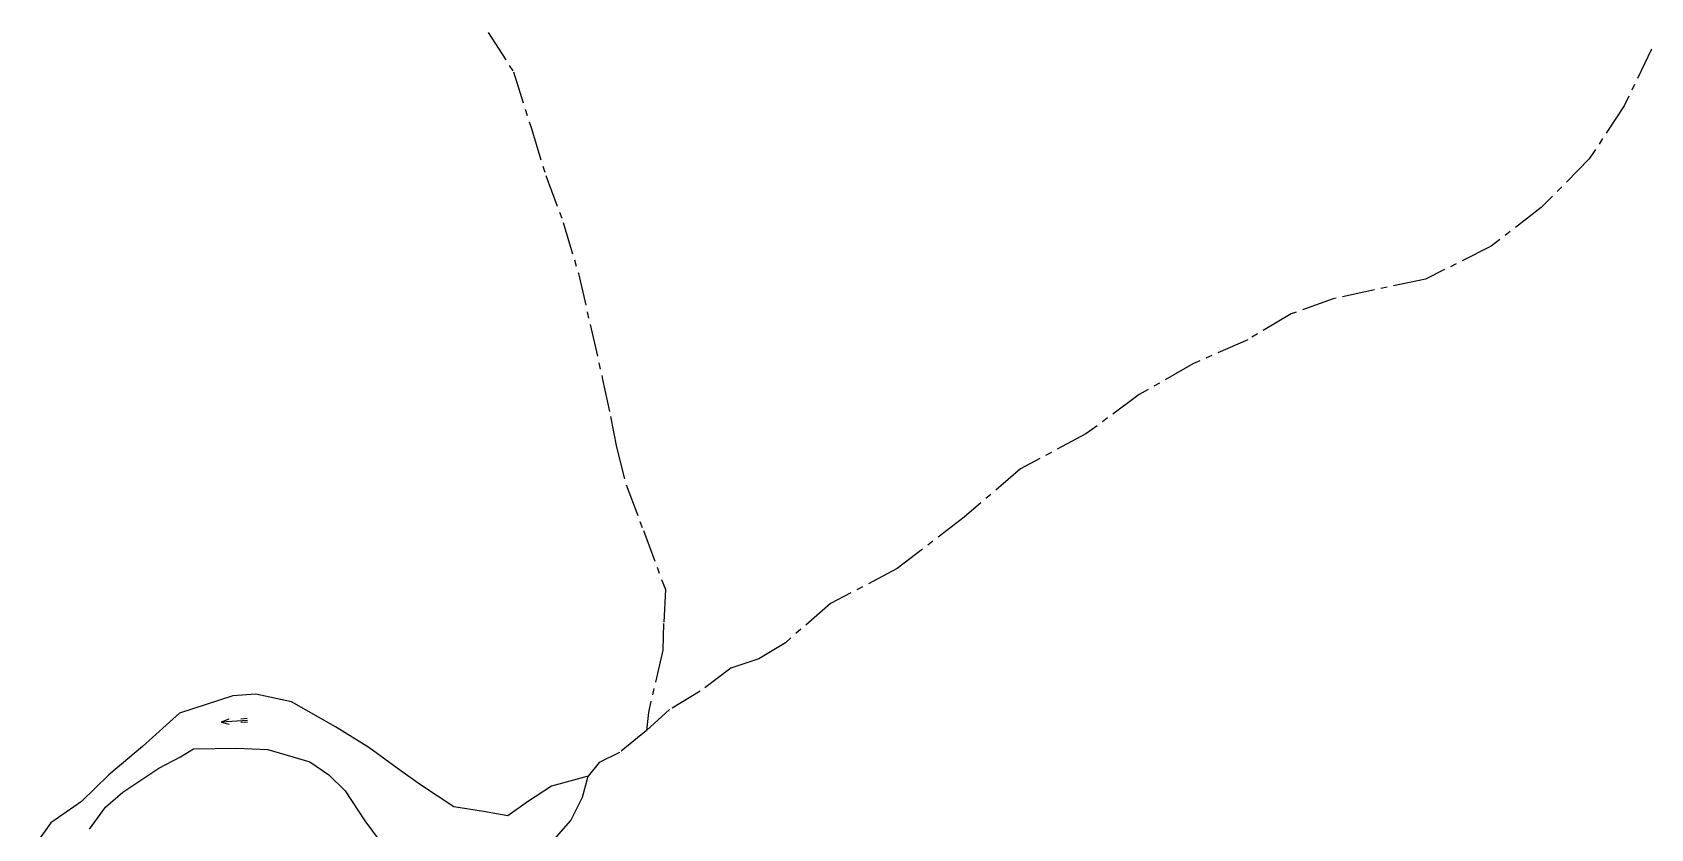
# Model space of a CAD drawing. Extents: x 209066 to 212010, y 4879784 to 4881672.
# Drawn here: x 210650.7 to 211022, y 4880889.2 to 4881071.9 of the extents above; entities that cross this region are included whole.
import ezdxf

# ---------------------------------------------------------------- set-up
doc = ezdxf.new("R2010")
doc.units = 0
doc.header["$LTSCALE"] = 1.5
doc.header["$MEASUREMENT"] = 0
doc.linetypes.add('TRACO_13', pattern=[8, 5, -1, 1, -1])
for name, color, linetype in [('HD-CURSO-INTER', 170, 'CONTINUOUS'), ('HD-CURSO-PERENE', 170, 'CONTINUOUS'), ('HD-TXT-PERENE', 170, 'CONTINUOUS')]:
    doc.layers.add(name, color=color, linetype=linetype)

# ---------------------------------------------------------------- blocks, each defined once
blk = doc.blocks.new('COD035', base_point=(210351.558484, 4880286.721649))
at = {"layer": 'HD-TXT-PERENE'}
for p, q in [((210351.558484, 4880287.127379), (210353.058484, 4880287.127379)), ((210351.558484, 4880286.727379), (210357.558484, 4880286.727379)), ((210351.558484, 4880286.327379), (210353.058484, 4880286.327379))]:
    blk.add_line(p, q, dxfattribs=at)
blk.add_lwpolyline([(210355.758484, 4880286.127379), (210357.558484, 4880286.727379), (210355.758484, 4880287.327379)], dxfattribs=at)

msp = doc.modelspace()

# ---------------------------------------------------------------- linework, layer by layer
at = {"layer": 'HD-CURSO-INTER', "linetype": 'TRACO_13'}
for points in [[(210755.219018, 4881071.898195, 3.518362), (210761.050068, 4881062.844662, 3.518362), (210765.194992, 4881049.831152, 3.343259), (210768.469185, 4881039.08049, 3.343259), (210772.492939, 4881028.312152, 3.343259), (210775.976164, 4881016.590103, 3.343259), (210781.527164, 4880992.258669, 2.892994), (210783.331165, 4880983.765029, 2.81795), (210784.696847, 4880976.714778, 2.81795), (210786.901905, 4880968.075279, 2.81795), (210790.872633, 4880957.630898, 2.717891), (210795.921945, 4880944.077069, 2.44273), (210795.52131, 4880936.26087, 2.44273), (210795.329646, 4880930.118984, 2.44273), (210792.01716, 4880915.884871, 2.367686), (210791.632227, 4880911.687943, 2.367686)], [(211022.26437, 4881068.078684, 3.193171), (211015.967985, 4881055.038587, 2.993053), (211007.964625, 4881042.880441, 2.918009), (210996.954514, 4881031.691455, 2.742906), (210985.47284, 4881022.819115, 2.592818), (210970.381175, 4881015.309423, 2.492759), (210949.191155, 4881010.785521, 2.142553), (210939.556747, 4881007.322371, 2.142553), (210929.571063, 4881001.384824, 2.142553), (210917.158072, 4880995.897917, 2.142553), (210904.660525, 4880988.787826, 2.142553), (210892.45592, 4880979.758703, 2.142553), (210877.418698, 4880971.775311, 2.142553), (210864.484611, 4880960.642506, 2.142553), (210849.158351, 4880948.887429, 2.142553), (210833.796894, 4880940.850967, 2.142553), (210823.490344, 4880931.865249, 2.142553), (210817.35515, 4880928.186509, 2.142553), (210810.930558, 4880926.052443, 2.142553), (210803.911529, 4880920.742751, 2.142553), (210796.882342, 4880916.506216, 2.142553), (210791.632227, 4880911.687943, 2.142553), (210785.409407, 4880906.710461, 2.142553), (210780.735367, 4880904.368772, 2.142553), (210778.242166, 4880901.224613, 2.142553)]]:
    msp.add_polyline3d(points, dxfattribs=at)
at = {"layer": 'HD-CURSO-PERENE', "linetype": 'Continuous'}
for points in [[(210767.617709, 4880883.599838, 2.542789), (210774.19157, 4880891.076676, 3.29323), (210776.913522, 4880896.444448, 3.868568), (210778.242166, 4880901.224613, 3.868568), (210769.795577, 4880898.946101, 3.868568), (210764.30909, 4880895.348543, 3.868568), (210759.742992, 4880892.159281, 3.868568), (210754.213276, 4880893.128883, 3.868568), (210747.408762, 4880894.185933, 3.868568), (210739.717218, 4880899.227875, 3.593406), (210735.215061, 4880902.478771, 2.993053), (210727.845626, 4880907.798397, 2.993053), (210720.20687, 4880912.541339, 2.993053), (210710.135375, 4880918.308936, 2.993053), (210701.900765, 4880920.025995, 2.993053), (210696.683299, 4880919.67578, 2.993053), (210684.406, 4880915.687759, 2.44273), (210675.910524, 4880908.017531, 2.44273), (210668.178249, 4880901.527814, 2.44273), (210661.890891, 4880895.45149, 2.44273), (210654.893295, 4880890.516398, 2.44273), (210650.651967, 4880884.684591, 2.44273)], [(210663.774959, 4880889.055221, 2.492759), (210667.42415, 4880894.107531, 2.492759), (210671.388189, 4880897.565497, 2.492759), (210679.703924, 4880903.112425, 2.492759), (210684.625849, 4880905.656199, 2.492759), (210687.655625, 4880907.53264, 2.492759), (210697.471315, 4880907.677945, 2.492759), (210704.718338, 4880907.373978, 2.492759), (210714.3126, 4880904.521997, 2.492759), (210718.712484, 4880901.519702, 2.492759), (210722.468858, 4880897.887167, 2.492759), (210726.980289, 4880891.017242, 2.492759), (210731.966057, 4880884.176885, 2.492759)]]:
    msp.add_polyline3d(points, dxfattribs=at)

# ---------------------------------------------------------------- block references
at = {"layer": 'HD-TXT-PERENE', "rotation": 184}
msp.add_blockref('COD035', (210699.988857, 4880914.052416), dxfattribs=at)

doc.saveas('drawing.dxf')
